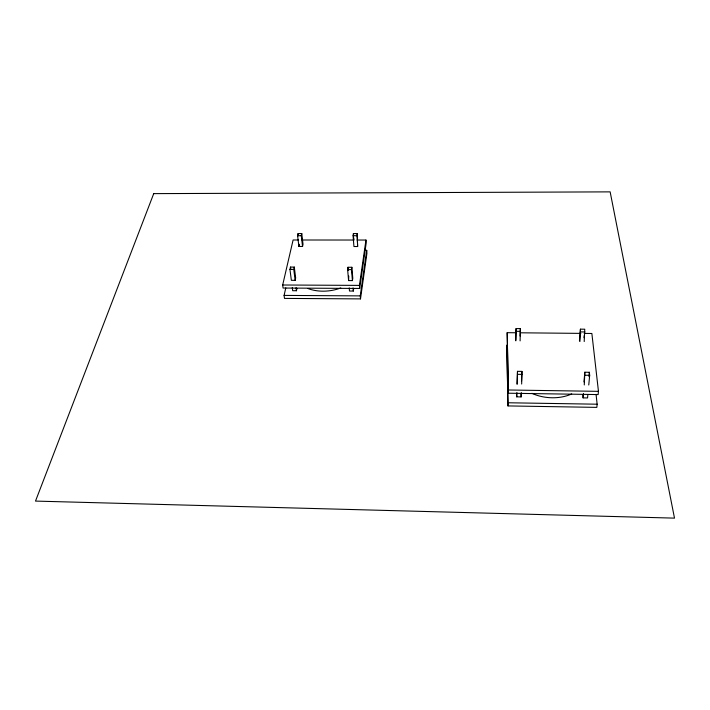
<?xml version="1.0" encoding="UTF-8"?>
<svg xmlns="http://www.w3.org/2000/svg" width="710" height="710" viewBox="0 0 710 710"><rect width="100%" height="100%" fill="white"/><g stroke="black" fill="none" stroke-linecap="round" stroke-linejoin="round"><path stroke-width="1.06" d="M515.984 332.759L507.18 332.679L508.387 393.216L598.131 394.582L598.459 391.343L591.865 333.478L584.17 333.407M507.987 405.925L506.816 345.255L507.987 405.925L596.826 407.38L597.145 404.203L596.054 394.352M508.387 393.216L507.18 332.679M515.691 340.214L516.099 328.579L520.368 328.615L520.102 340.889M515.851 340.844L516.099 328.579M517.004 384.19L517.492 371.339L521.957 371.401L521.664 384.039M521.309 392.621L521.131 396.908L516.738 396.837L516.898 392.55M517.226 383.977L517.492 371.339M520.084 336.025L520.368 328.615M521.557 381.039L521.957 371.401M579.458 340.862L580.434 329.165L584.747 329.2L584.206 341.545M579.91 341.501L580.434 329.165M584.01 337.72L584.197 335.59M583.957 381.918L584.836 372.226L589.353 372.288L589.673 375.306L588.767 385.006M587.853 394.707L587.552 397.937L583.096 397.875L583.487 393.562M584.268 384.935L584.836 372.226M588.954 376.593L589.353 372.288M285.802 287.878L284.089 295.413L284.488 298.404L360.502 298.892L360.263 295.875L366.706 250.311L364.514 250.311M360.502 298.892L366.919 253.266L366.706 250.311M298.617 239.998L293.097 239.989L282.678 285.003L283.086 288.047L359.668 288.455L366.183 243.042L365.961 240.042L357.13 240.033M359.668 288.455L359.429 285.393L365.961 240.042M349.222 287.896L349.498 291.029L353.305 291.056L353.669 288.686M352.426 280.601L352.79 278.249L351.867 267.279L348.006 267.271L347.634 269.614L348.592 280.583L352.426 280.601L351.503 269.623L351.867 267.279M357.636 246.53L357.121 233.563L353.411 233.563L353.065 235.729L353.944 246.53L357.636 246.53L357.121 233.563M348.592 280.583L348.77 276.039M292.289 287.594L292.689 290.718L296.461 290.736L296.966 288.384M295.147 280.344L295.662 277.992L294.295 267.084L290.479 267.075L289.946 269.409L291.357 280.326L295.147 280.344L293.78 269.418L294.295 267.084M302.549 246.459L303.028 244.293L301.768 233.555L298.094 233.555L297.605 235.711L298.901 246.459L302.549 246.459L301.288 235.711L301.768 233.555M298.901 246.459L299.38 244.293M297.605 235.711L301.288 235.711M353.065 235.729L356.784 235.729M301.927 239.998L353.82 240.033M289.946 269.409L293.78 269.418M347.634 269.614L351.503 269.623M282.678 285.003L359.429 285.393M284.089 295.413L360.263 295.875M516.188 331.313L520.466 331.348M580.718 331.916L585.04 331.952M520.377 332.804L580.869 333.38M517.59 374.33L522.063 374.392M585.138 375.244L589.673 375.306M508.484 389.994L598.459 391.343M508.085 402.765L597.145 404.203M290.479 267.075L290.763 269.259M296.07 287.621L296.461 290.736M298.094 233.555L298.351 235.702M582.795 394.84L583.096 397.875M348.006 267.271L348.291 270.554M353.048 287.923L353.305 291.056M353.411 233.563L353.589 235.72M353.766 237.877L353.935 240.033M521.025 393.899L521.131 396.908M516.64 393.828L516.738 396.837M340.773 287.94A30.441 18.274 -5.8 0 1 307.998 288.526M571.701 393.943A35.198 23.386 4.4 0 1 531.923 393.331M153.724 193.626L35.5 501.091L674.5 518.131L610.147 191.869L153.724 193.626"/></g></svg>
